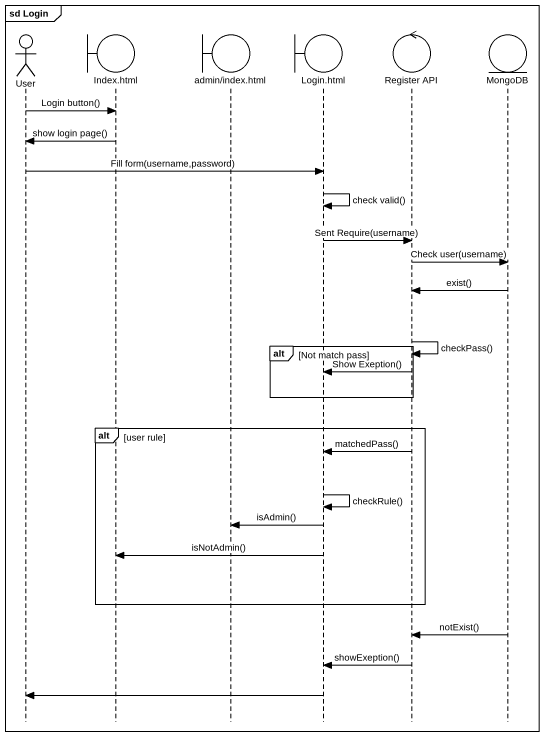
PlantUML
@startuml
mainframe sd Login
hide footbox
actor User
boundary "Index.html" as Index_html
boundary "admin/index.html" as admin_index_html
boundary "Login.html" as Login_html
control "Register API" as Register_API
entity MongoDB

User -> Index_html : Login button()
Index_html -> User : show login page()
User -> Login_html : Fill form(username,password)
Login_html -> Login_html : check valid()
Login_html -> Register_API : Sent Require(username)
Register_API -> MongoDB : Check user(username)
MongoDB -> Register_API : exist()
Register_API -> Register_API : checkPass()
alt Not match pass
  Register_API -> Login_html : Show Exeption()
end
alt user rule
  Register_API -> Login_html : matchedPass()
  Login_html -> Login_html : checkRule()
  Login_html -> admin_index_html : isAdmin()
  Login_html -> Index_html : isNotAdmin()
end
MongoDB -> Register_API : notExist()
Register_API -> Login_html : showExeption()
Login_html -> User
@enduml
